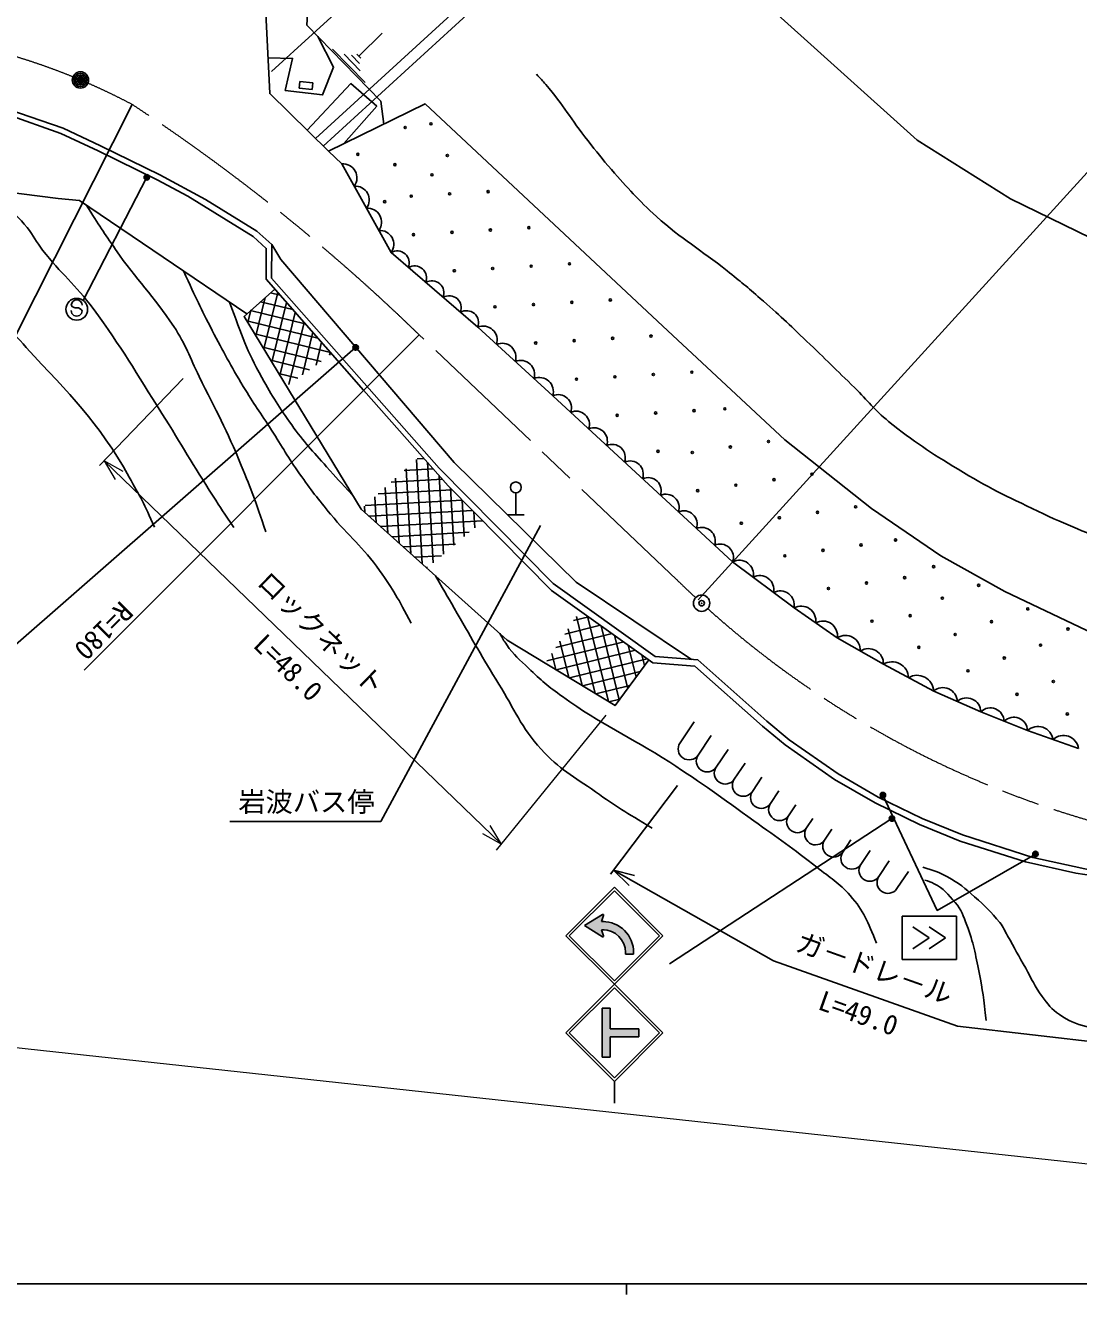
# Model space of a CAD drawing. Units: millimetres at full size, sheet at 1:1000; details may follow other scales. Extents: x 40000 to 680000, y 20000 to 380000.
# Drawn here: x 212792 to 309521, y 204000 to 320542 of the extents above; entities that cross this region are included whole.
import ezdxf
from ezdxf.enums import TextEntityAlignment as Align

# ---------------------------------------------------------------- set-up
doc = ezdxf.new("R2010")
doc.units = ezdxf.units.MM
doc.header["$LTSCALE"] = 1000
doc.header["$PDMODE"] = 32
doc.header["$PDSIZE"] = 500
doc.linetypes.add('CHAIN', pattern=[18.5, 12, -1.5, 3.5, -1.5])
for name, color, linetype, lineweight in [('M-BGD', 7, 'Continuous', 25), ('M-BMK', 2, 'CHAIN', 13), ('M-BMK-SRVR', 3, 'Continuous', 25), ('M-STR-HTXT', 7, 'Continuous', 13), ('M-STR-STRC', 7, 'Continuous', 25), ('M-TTL-BAND', 7, 'Continuous', 25)]:
    doc.layers.add(name, color=color, linetype=linetype, lineweight=lineweight)
doc.styles.add('@ＭＳ ゴシック', font='')
doc.styles.add('ＭＳ ゴシック', font='')
doc.styles.get('@ＭＳ ゴシック').set_extended_font_data('@MS Gothic')
doc.styles.get('ＭＳ ゴシック').set_extended_font_data('MS Gothic')

msp = doc.modelspace()

# ---------------------------------------------------------------- hatches: boundary and pattern name
at = {"layer": 'M-BGD'}
h = msp.add_hatch(dxfattribs=at)
h.set_pattern_fill('USER', color=256, style=0, pattern_type=2)
h.set_pattern_definition([(166.23649, (373262925, -178613053), (-237.91494, -971.28599), []), (256.23649, (373262925, -178613053), (971.28599, -237.91494), [])])
h.paths.add_polyline_path([(236773, 287401), (232877, 293825), (235691, 296323), (240923, 290392)])
h = msp.add_hatch(dxfattribs=at)
h.set_pattern_fill('USER', color=256, style=0, pattern_type=2)
h.set_pattern_definition([(183.18135, (373278393, -178628147), (55.49658, -998.45888), []), (273.18135, (373278393, -178628147), (998.45888, 55.49658), [])])
h.paths.add_polyline_path([(249657, 270710), (243620, 276112), (249138, 281079), (251620, 278265), (254805, 275041)])
h = msp.add_hatch(dxfattribs=at)
h.set_pattern_fill('USER', color=256, style=0, pattern_type=2)
h.set_pattern_definition([(193.76444, (373292250, -178639838), (237.93068, -971.28214), []), (283.76444, (373292250, -178639838), (971.28214, 237.93068), [])])
h.paths.add_polyline_path([(266952, 258089), (260539, 261978), (263744, 266783), (270047, 262288)])
at = {"layer": 'M-STR-STRC'}
for points in [[(265807, 238254), (265717, 238254), (265898, 238807, 0.69923), (265787, 238894), (264145, 237879), (265787, 236864, 0.69923), (265898, 236951), (265717, 237504), (265807, 237504, -0.41421), (267905, 235405), (267905, 235246), (268655, 235246), (268655, 235405, 0.41421)], [(265759, 230287), (266509, 230287), (266509, 228413), (269132, 228413), (269132, 227663), (266509, 227663), (266509, 225790), (265759, 225790)]]:
    msp.add_hatch(color=256, dxfattribs=at).paths.add_polyline_path(points)

# ---------------------------------------------------------------- linework, layer by layer
at = {"layer": 'M-BGD'}
for p, q in [((243415, 317723), (245559, 319813)), ((243990, 315296), (241004, 318358)), ((243550, 316360), (242056, 317891)), ((243482, 317042), (242736, 317807)), ((243602, 317532), (243229, 317914)), ((274569, 267791), (318358, 315881)), ((237925, 314791), (237989, 315394)), ((239139, 314663), (237925, 314791)), ((239203, 315265), (237989, 315394)), ((239139, 314663), (239203, 315265)), ((203737, 275949), (222602, 313277)), ((218181, 261340), (248962, 292125)), ((257836, 277615), (257836, 275615)), ((257086, 275615), (258586, 275615)), ((272915, 254662), (274212, 256593)), ((274575, 253546), (275769, 255324)), ((276235, 252431), (277326, 254056)), ((277895, 251315), (278883, 252787)), ((279555, 250200), (280441, 251518)), ((281215, 249084), (281998, 250249)), ((282875, 247969), (283555, 248981)), ((284535, 246854), (285112, 247712)), ((286195, 245738), (286857, 246723)), ((287855, 244623), (288615, 245754)), ((289515, 243507), (290374, 244785)), ((291175, 242392), (292132, 243816)), ((292835, 241277), (293891, 242848))]:
    msp.add_line(p, q, dxfattribs=at)
for points in [[(245712, 311478), (245433, 313592), (238642, 320556), (239049, 327046), (238588, 328534), (237456, 329414), (236157, 329687), (235807, 345150)], [(240619, 309004), (235242, 314285), (234836, 322285)], [(239654, 319519), (241096, 316719), (240085, 314150), (236660, 314563), (237331, 317513), (235076, 317551)], [(242027, 309688), (245059, 313122), (242682, 315202), (238682, 310906)], [(316694, 241586), (309276, 242704), (304638, 243735), (298639, 245648), (294893, 247177), (290832, 249154), (287106, 251301), (282560, 254477), (280493, 256195), (274287, 261695), (270432, 262013), (261106, 268665), (251620, 278265), (243860, 287062), (234892, 297229), (234915, 300059), (233700, 301170), (227722, 304859), (224900, 306359), (219476, 309034), (216060, 310628), (211050, 312376)], [(310792, 242930), (305323, 244146), (298843, 246213), (295138, 247725), (291113, 249684), (287429, 251808), (282924, 254955), (280884, 256651), (274535, 262276), (270646, 262597), (261258, 269293), (250779, 279899), (235393, 297341), (235417, 300413), (234063, 301651), (229348, 304560), (225128, 306804), (219692, 309485), (216248, 311092), (211195, 312855)], [(386578, 262425), (381406, 261426), (377017, 260687), (367025, 259440), (358755, 258773), (347683, 258306), (339686, 258519), (334166, 258999), (326856, 260022), (320080, 261654), (315854, 262727), (310213, 265020), (302755, 268555), (296852, 271849), (290504, 276177), (282548, 282499), (271809, 292482), (249515, 313326), (240619, 309004)], [(309521, 254144), (304826, 255794), (300536, 257519), (296209, 259408), (291587, 261879), (287360, 264304), (283384, 267052), (277746, 271279), (274416, 274332), (261219, 286533), (254335, 292824), (246379, 299680), (241864, 307820), (240619, 309004)], [(233133, 294053), (217775, 304471), (215804, 304634), (198931, 306801), (186702, 306225), (172661, 300017), (156955, 289355), (138712, 284401)], [(273976, 262322), (263379, 269432), (252173, 280412), (236263, 299058), (235417, 300413)], [(270047, 262288), (266952, 258089), (257054, 264092), (243620, 276112), (232877, 293825), (235691, 296323)], [(260093, 274627), (245434, 247428), (231572, 247428)]]:
    msp.add_lwpolyline(points, dxfattribs=at)
for centre, radius in [((247667, 311166), 100), ((250046, 311498), 100), ((243320, 308695), 100), ((246729, 307757), 100), ((251546, 308598), 100), ((250138, 306819), 100), ((255287, 305281), 100), ((255287, 305281), 100), ((245791, 304348), 100), ((248229, 304857), 100), ((251758, 305069), 100), ((255499, 301752), 100), ((255499, 301752), 100), ((259028, 301964), 100), ((259028, 301964), 100), ((248441, 301328), 100), ((251970, 301540), 100), ((251970, 301540), 100), ((259240, 298435), 100), ((259240, 298435), 100), ((262769, 298647), 100), ((252182, 298011), 100), ((252182, 298011), 100), ((255711, 298223), 100), ((255711, 298223), 100), ((259452, 294906), 100), ((262981, 295117), 100), ((266510, 295329), 100), ((255923, 294694), 100), ((255923, 294694), 100), ((259664, 291376), 100), ((263193, 291588), 100), ((266722, 291800), 100), ((270252, 292012), 100), ((263405, 288059), 100), ((266934, 288271), 100), ((270464, 288483), 100), ((273993, 288695), 100), ((267146, 284742), 100), ((270675, 284954), 100), ((274205, 285166), 100), ((277035, 285328), 100), ((277035, 285328), 100), ((281037, 282330), 100), ((281037, 282330), 100), ((270887, 281425), 100), ((274037, 281326), 100), ((274037, 281326), 100), ((277537, 281828), 100), ((277537, 281828), 100), ((257836, 278115), 500), ((281539, 278830), 100), ((281539, 278830), 100), ((285038, 279332), 100), ((274539, 277826), 100), ((274539, 277826), 100), ((278039, 278328), 100), ((278039, 278328), 100), ((289040, 276334), 100), ((282041, 275331), 100), ((285540, 275832), 100), ((278541, 274829), 100), ((278541, 274829), 100), ((289542, 272835), 100), ((292709, 273293), 100), ((282543, 271831), 100), ((286042, 272333), 100), ((296204, 270847), 100), ((290044, 269335), 100), ((293544, 269837), 100), ((300340, 269122), 100), ((300340, 269122), 100), ((286544, 268833), 100), ((297006, 267946), 100), ((304850, 266963), 100), ((304850, 266963), 100), ((290546, 265835), 100), ((294046, 266337), 100), ((301516, 265787), 100), ((301516, 265787), 100), ((298181, 264612), 100), ((298181, 264612), 100), ((308538, 265112), 100), ((294847, 263436), 100), ((306026, 263628), 100), ((306026, 263628), 100), ((302691, 262453), 100), ((302691, 262453), 100), ((299357, 261277), 100), ((299357, 261277), 100), ((307201, 260294), 100), ((303867, 259119), 100), ((303867, 259119), 100), ((308484, 257315), 100)]:
    msp.add_circle(centre, radius, dxfattribs=at)
for centre, radius, start, end in [((241967, 306547), 1278, 323.40739, 94.62053), ((243095, 304512), 1278, 323.40739, 94.62053), ((244224, 302476), 1278, 323.40739, 94.62053), ((245353, 300441), 1278, 323.40739, 94.62053), ((246939, 298721), 1110, 338.18878, 120.31089), ((248531, 297350), 1110, 338.18878, 120.31089), ((250122, 295979), 1110, 338.18878, 120.31089), ((251713, 294608), 1110, 338.18878, 120.31089), ((253304, 293236), 1110, 338.18878, 120.31089), ((254838, 291646), 1281, 342.0631, 113.0949), ((256559, 290073), 1281, 342.0631, 113.0949), ((258280, 288500), 1281, 342.0631, 113.0949), ((260001, 286928), 1281, 342.0631, 113.0949), ((261728, 285428), 1216, 339.78395, 114.70503), ((263377, 283903), 1216, 339.78395, 114.70503), ((265027, 282378), 1216, 339.78395, 114.70503), ((266676, 280853), 1216, 339.78395, 114.70503), ((268326, 279328), 1216, 339.78395, 114.70503), ((269975, 277803), 1216, 339.78395, 114.70503), ((271625, 276278), 1216, 339.78395, 114.70503), ((273275, 274752), 1216, 339.78395, 114.70503), ((274927, 273219), 1225, 340.31209, 114.66275), ((276592, 271692), 1225, 340.31209, 114.66275), ((278359, 270139), 1294, 348.01352, 118.2655), ((280238, 268730), 1294, 348.01352, 118.2655), ((282117, 267321), 1294, 348.01352, 118.2655), ((284038, 265873), 1348, 351.70084, 119.00435), ((286026, 264499), 1348, 351.70084, 119.00435), ((288111, 263165), 1365, 356.92442, 123.38563), ((290225, 261952), 1365, 356.92442, 123.38563), ((292380, 260583), 1520, 2.29391, 121.44341), ((294691, 259347), 1520, 2.29391, 121.44341), ((297069, 258428), 1304, 1.55574, 131.28712), ((299233, 257484), 1304, 1.55574, 131.28712), ((301416, 256610), 1266, 2.12702, 134.03654), ((303561, 255747), 1266, 2.12702, 134.03654), ((305782, 254761), 1407, 8.47886, 132.80315), ((308129, 253936), 1407, 8.47886, 132.80315), ((273745, 254104), 1000, 146.10262, 326.10262), ((275405, 252988), 1000, 146.10262, 326.10262), ((277065, 251873), 1000, 146.10262, 326.10262), ((278725, 250758), 1000, 146.10262, 326.10262), ((280385, 249642), 1000, 146.10262, 326.10262), ((282045, 248527), 1000, 146.10262, 326.10262), ((283705, 247411), 1000, 146.10262, 326.10262), ((285365, 246296), 1000, 146.10262, 326.10262), ((287025, 245181), 1000, 146.10262, 326.10262), ((288685, 244065), 1000, 146.10262, 326.10262), ((290345, 242950), 1000, 146.10262, 326.10262), ((292005, 241834), 1000, 146.10262, 326.10262)]:
    msp.add_arc(centre, radius, start, end, dxfattribs=at)
for points, knots in [([(530832, 346703), (526867, 344818), (525833, 344344), (522611, 342869), (516908, 340258), (513629, 338983), (507905, 336417), (504308, 334804), (502310, 333861), (498719, 332236), (494868, 330493), (492585, 329780), (488844, 327813), (486818, 326748), (485754, 326024), (483783, 324861), (480267, 322785), (478343, 321543), (474797, 319518), (472144, 318003), (470562, 317327), (467900, 315827), (464626, 313981), (462862, 312827), (459595, 310970), (456974, 309479), (455488, 308676), (452843, 307230), (451038, 306243), (449947, 305828), (448210, 304727), (446378, 303565), (445444, 302777), (443689, 301504), (442004, 300281), (441140, 299484), (439408, 298329), (438308, 297596), (437658, 297231), (436474, 296646), (434278, 295562), (432951, 295168), (430707, 294187), (425975, 292118), (423333, 290938), (418643, 288777), (415863, 287497), (414309, 286770), (411558, 285428), (410204, 284767), (409427, 284425), (408124, 283668), (407158, 283107), (406667, 282714), (405719, 282122), (402115, 279872), (400093, 278609), (396368, 276566), (394316, 275442), (393156, 274803), (390968, 273973), (389035, 273241), (387887, 273011), (385874, 272540), (381923, 271615), (379628, 271509), (375620, 270878), (373676, 270573), (372577, 270464), (370635, 270145), (366137, 269406), (363646, 268824), (359140, 268140), (355768, 267628), (353880, 267294), (350480, 267031), (348740, 266896), (347759, 266833), (346015, 266881), (344176, 266932), (343149, 267057), (341321, 267262), (335523, 267911), (332314, 268569), (326554, 269494), (322973, 270069), (320891, 270071), (317404, 271063), (315651, 271561), (314766, 272124), (313083, 272823), (310222, 274010), (308577, 274585), (305785, 275928), (302865, 277332), (301204, 278093), (298444, 279790), (295871, 281374), (294411, 282263), (292071, 284174), (290744, 285258), (290180, 286063), (288956, 287261), (287240, 288942), (286288, 289895), (284544, 291546), (282900, 293103), (281994, 293993), (280284, 295477), (279118, 296488), (278452, 297040), (277242, 297999), (274736, 299986), (273140, 300865), (270753, 302995), (269013, 304548), (268170, 305562), (266618, 307302), (265725, 308303), (265280, 308911), (264443, 309959), (262876, 311922), (262236, 313210), (260588, 315105), (260254, 315489), (260146, 315627), (259722, 316077)], [0, 0, 0, 0, 1, 1, 1, 2, 2, 2, 3, 3, 3, 4, 4, 4, 5, 5, 5, 6, 6, 6, 7, 7, 7, 8, 8, 8, 9, 9, 9, 10, 10, 10, 11, 11, 11, 12, 12, 12, 13, 13, 13, 14, 14, 14, 15, 15, 15, 16, 16, 16, 17, 17, 17, 18, 18, 18, 19, 19, 19, 20, 20, 20, 21, 21, 21, 22, 22, 22, 23, 23, 23, 24, 24, 24, 25, 25, 25, 26, 26, 26, 27, 27, 27, 28, 28, 28, 29, 29, 29, 30, 30, 30, 31, 31, 31, 32, 32, 32, 33, 33, 33, 34, 34, 34, 35, 35, 35, 36, 36, 36, 37, 37, 37, 38, 38, 38, 39, 39, 39, 40, 40, 40, 41, 41, 41, 42, 42, 42, 42]), ([(224647, 274462), (223724, 276635), (223308, 277305), (222329, 279063), (219440, 284252), (216877, 286583), (212878, 290974), (211266, 292744), (210287, 293666), (208577, 295341), (206660, 297218), (205807, 298539), (203624, 300098), (201969, 301280), (200889, 301715), (199053, 302590), (196887, 303624), (195722, 304355), (193432, 305076), (192564, 305349), (192063, 305459), (191169, 305627), (189006, 306035), (188098, 305855), (185535, 305709)], [0, 0, 0, 0, 1, 1, 1, 2, 2, 2, 3, 3, 3, 4, 4, 4, 5, 5, 5, 6, 6, 6, 7, 7, 7, 8, 8, 8, 8]), ([(231942, 274423), (231004, 275818), (230767, 276188), (230027, 277327), (228126, 280250), (227197, 281972), (225325, 284914), (222912, 288707), (221686, 290923), (219012, 294538), (217365, 296764), (216077, 297716), (214377, 299903), (213770, 300683), (213561, 301216), (212943, 301988), (211546, 303734), (210615, 304161), (208480, 305575)], [0, 0, 0, 0, 1, 1, 1, 2, 2, 2, 3, 3, 3, 4, 4, 4, 5, 5, 5, 6, 6, 6, 6]), ([(234883, 274048), (233891, 276965), (233581, 277787), (232622, 280135), (231286, 283401), (230316, 285136), (228751, 288299), (227861, 290098), (227535, 291208), (226426, 292881), (224508, 295775), (223040, 297116), (221071, 299975), (219983, 301556), (219617, 302089), (218360, 304074)], [0, 0, 0, 0, 1, 1, 1, 2, 2, 2, 3, 3, 3, 4, 4, 4, 5, 5, 5, 5]), ([(248229, 265648), (247011, 267957), (246592, 268686), (245320, 270489), (243776, 272677), (242523, 273595), (240822, 275663), (239664, 277071), (239028, 277872), (237973, 279357), (236892, 280879), (236410, 281814), (235401, 283383), (234392, 284953), (233763, 285793), (232803, 287394), (231621, 289363), (231006, 290496), (229948, 292535), (228857, 294637), (228527, 295360), (227316, 297999)], [0, 0, 0, 0, 1, 1, 1, 2, 2, 2, 3, 3, 3, 4, 4, 4, 5, 5, 5, 6, 6, 6, 7, 7, 7, 7]), ([(242832, 277411), (241675, 278644), (241371, 278979), (240461, 280009), (239166, 281475), (238376, 282252), (237249, 283851), (236091, 285493), (235486, 286448), (234513, 288206), (233085, 290785), (232757, 291851), (231532, 295139)], [0, 0, 0, 0, 1, 1, 1, 2, 2, 2, 3, 3, 3, 4, 4, 4, 4]), ([(270353, 246841), (267844, 248344), (267122, 248780), (265152, 250172), (263131, 251601), (261822, 252241), (260158, 254074), (258284, 256138), (257747, 257695), (256273, 260062), (254718, 262561), (253924, 264009), (252446, 266555), (251670, 267893), (251425, 268315), (250468, 269984)], [0, 0, 0, 0, 1, 1, 1, 2, 2, 2, 3, 3, 3, 4, 4, 4, 5, 5, 5, 5]), ([(290968, 236265), (290126, 238295), (289827, 239173), (288539, 240645), (287505, 241826), (286704, 242269), (285474, 243244), (283272, 244988), (281966, 245872), (279687, 247515), (276709, 249662), (275049, 250883), (271966, 252877), (268174, 255328), (265767, 256269), (262107, 258912), (260830, 259834), (260129, 260387), (259016, 261501), (258197, 262320), (257641, 262709), (256994, 263669), (256729, 264063), (256621, 264215), (256365, 264709)], [0, 0, 0, 0, 1, 1, 1, 2, 2, 2, 3, 3, 3, 4, 4, 4, 5, 5, 5, 6, 6, 6, 7, 7, 7, 8, 8, 8, 8]), ([(340125, 239682), (338847, 239313), (338453, 239215), (337432, 238783), (336643, 238450), (336230, 238200), (335459, 237827), (332833, 236559), (331353, 235865), (328728, 234594), (326795, 233657), (325752, 233046), (323783, 232185), (322209, 231497), (321290, 231199), (319691, 230571), (317951, 229887), (317047, 229279), (315231, 228828), (314119, 228552), (313468, 228465), (312322, 228445), (311502, 228430), (311028, 228436), (310228, 228621), (309202, 228857), (308644, 229138), (307764, 229718), (307010, 230215), (306710, 230667), (306166, 231387), (305464, 232317), (305243, 232953), (304663, 233963), (304000, 235121), (303661, 235789), (302994, 236945), (302718, 237422), (302625, 237733), (302278, 238161), (301465, 239164), (300947, 239684), (299965, 240522), (299048, 241305), (298554, 241803), (297484, 242359), (296641, 242797), (296269, 242931), (295218, 243241)], [0, 0, 0, 0, 1, 1, 1, 2, 2, 2, 3, 3, 3, 4, 4, 4, 5, 5, 5, 6, 6, 6, 7, 7, 7, 8, 8, 8, 9, 9, 9, 10, 10, 10, 11, 11, 11, 12, 12, 12, 13, 13, 13, 14, 14, 14, 15, 15, 15, 16, 16, 16, 16]), ([(301023, 229169), (300792, 231253), (300723, 231867), (300379, 233570), (300032, 235289), (299883, 236280), (299252, 237917), (298922, 238774), (298793, 239326), (298179, 240009), (297504, 240761), (297162, 241300), (296247, 241727), (295922, 241878), (295778, 241952), (295388, 242049)], [0, 0, 0, 0, 1, 1, 1, 2, 2, 2, 3, 3, 3, 4, 4, 4, 5, 5, 5, 5])]:
    msp.add_open_spline(points, degree=3, knots=knots, dxfattribs=at)
at = {"layer": 'M-BMK'}
msp.add_line((272587, 269673), (248962, 292125), dxfattribs=at)
for centre, radius, start, end in [((194570, 260227), 60000, 62.14785, 91.39737), ((123629, 162929), 180000, 45.86928, 56.64312), ((335550, 333982), 90000, 225.60561, 227.15402), ((335550, 333982), 90000, 228.10896, 282.42848)]:
    msp.add_arc(centre, radius, start, end, dxfattribs=at)
at = {"layer": 'M-BMK-SRVR'}
for centre, radius in [((217850, 315527), 750), ((217850, 315527), 600), ((217850, 315527), 450), ((217850, 315527), 300), ((217850, 315527), 150), ((217850, 315527), 20), ((274900, 267487), 750)]:
    msp.add_circle(centre, radius, dxfattribs=at)
for p in [(217850, 315527), (274900, 267487)]:
    msp.add_point(p, dxfattribs=at)
at = {"layer": 'M-STR-HTXT'}
for p, q in [((219602, 280132), (227288, 288114)), ((256511, 245364), (220013, 280559)), ((221763, 279591), (220013, 280559)), ((220013, 280559), (221045, 278846)), ((256061, 244810), (266120, 257219)), ((256511, 245364), (255480, 247078)), ((254761, 246333), (256511, 245364)), ((143930, 234043), (326705, 214248))]:
    msp.add_line(p, q, dxfattribs=at)
at = {"layer": 'M-STR-STRC'}
for p, q in [((262445, 341015), (235405, 316299)), ((239435, 310167), (267223, 335558)), ((267893, 334826), (240149, 309465)), ((267505, 334471), (294700, 309991)), ((223940, 306594), (218087, 295286)), ((217010, 294850), (217116, 294714)), ((217116, 294714), (217361, 294602)), ((217361, 294602), (217662, 294600)), ((217662, 294600), (217907, 294461)), ((217907, 294461), (218006, 294343)), ((243125, 290966), (209148, 261271)), ((266525, 242610), (272695, 250751)), ((292376, 247710), (271940, 234373)), ((266804, 242978), (281489, 234662)), ((268740, 242477), (266804, 242978)), ((266804, 242978), (268230, 241576)), ((262429, 236948), (266884, 241403)), ((266884, 241403), (271338, 236948)), ((262747, 236948), (266884, 241085)), ((266884, 241085), (271020, 236948)), ((264145, 237879), (265787, 238894)), ((264145, 237879), (265787, 236864)), ((265898, 238807), (265717, 238254)), ((265717, 238254), (265807, 238254)), ((265717, 238254), (265962, 238254)), ((298314, 238760), (293314, 238760)), ((293314, 234760), (293314, 238760)), ((295808, 236760), (294308, 237760)), ((297290, 236760), (295790, 237760)), ((298314, 234760), (298314, 238760)), ((266884, 232493), (262429, 236948)), ((266884, 232811), (262747, 236948)), ((265898, 236951), (265717, 237504)), ((265717, 237504), (265807, 237504)), ((265717, 237504), (265962, 237504)), ((271338, 236948), (266884, 232493)), ((271020, 236948), (266884, 232811)), ((294308, 235760), (295808, 236760)), ((295790, 235760), (297290, 236760)), ((267905, 235405), (267905, 235246)), ((267905, 235246), (268655, 235246)), ((268655, 235405), (268655, 235246)), ((298400, 228638), (281489, 234662)), ((293314, 234760), (298314, 234760)), ((266884, 232493), (262429, 228038)), ((266884, 232175), (262747, 228038)), ((271338, 228038), (266884, 232493)), ((271020, 228038), (266884, 232175)), ((265759, 230287), (265759, 225790)), ((265759, 230287), (266509, 230287)), ((266509, 230287), (266509, 228413)), ((298400, 228638), (323413, 225770)), ((262429, 228038), (266884, 223583)), ((262747, 228038), (266884, 223901)), ((266509, 228413), (269132, 228413)), ((266509, 227663), (266509, 225790)), ((266509, 227663), (269132, 227663)), ((266884, 223583), (271338, 228038)), ((266884, 223901), (271020, 228038)), ((269132, 228413), (269132, 227663)), ((265759, 225790), (266509, 225790)), ((266884, 223583), (266884, 221583))]:
    msp.add_line(p, q, dxfattribs=at)
for points in [[(384183, 298146), (373742, 295090), (360695, 292916), (348287, 292532), (339989, 293083), (331607, 294437), (322287, 296884), (315831, 299071), (310625, 301049), (303251, 304603), (294700, 309991)], [(305555, 244457), (296541, 239270), (291546, 249859)]]:
    msp.add_lwpolyline(points, dxfattribs=at)
for centre, radius in [((223940, 306594), 250), ((223940, 306594), 200), ((223940, 306594), 150), ((223940, 306594), 100), ((223940, 306594), 50), ((223940, 306594), 20), ((217507, 294472), 1000), ((243125, 290966), 250), ((243125, 290966), 200), ((243125, 290966), 150), ((243125, 290966), 100), ((243125, 290966), 50), ((243125, 290966), 20), ((291546, 249859), 250), ((291546, 249859), 200), ((291546, 249859), 150), ((291546, 249859), 100), ((291546, 249859), 50), ((291546, 249859), 20), ((292376, 247710), 250), ((292376, 247710), 200), ((292376, 247710), 150), ((292376, 247710), 100), ((292376, 247710), 50), ((292376, 247710), 20), ((305555, 244457), 250), ((305555, 244457), 200), ((305555, 244457), 150), ((305555, 244457), 100), ((305555, 244457), 50), ((305555, 244457), 20)]:
    msp.add_circle(centre, radius, dxfattribs=at)
for centre, radius, start, end in [((217510, 294847), 500, 359.55488, 179.55488), ((217506, 294347), 500, 179.55488, 359.55488), ((265827, 238830), 75, 341.86349, 121.71277), ((265807, 235405), 2848, 0, 90), ((265827, 236928), 75, 238.28723, 18.13651), ((265807, 235405), 2099, 0, 90)]:
    msp.add_arc(centre, radius, start, end, dxfattribs=at)
for p in [(223940, 306594), (243125, 290966), (291546, 249859), (292376, 247710), (305555, 244457)]:
    msp.add_point(p, dxfattribs=at)
at = {"layer": 'M-TTL-BAND'}
for p, q in [((40000, 205000), (579000, 205000)), ((268000, 205000), (268000, 204000))]:
    msp.add_line(p, q, dxfattribs=at)

# ---------------------------------------------------------------- texts
at = {"layer": 'M-BGD', "style": 'ＭＳ ゴシック'}
msp.add_text('R=180', height=1833, rotation=224.928, dxfattribs=at).set_placement((221153, 268177), align=Align.BOTTOM_LEFT)
msp.add_text('岩波バス停', height=1833, dxfattribs=at).set_placement((232352, 247788), align=Align.BOTTOM_LEFT)
at = {"layer": 'M-STR-HTXT', "style": 'ＭＳ ゴシック'}
msp.add_text('ロックネット', height=1833, rotation=316.041, dxfattribs=at).set_placement((238956, 263682), align=Align.BOTTOM_CENTER)
at = {"layer": 'M-STR-HTXT', "style": '@ＭＳ ゴシック'}
msp.add_text('L=48.0', height=1833, rotation=316.041, dxfattribs=at).set_placement((237568, 262242), align=Align.TOP_CENTER)
at = {"layer": 'M-STR-STRC', "style": 'ＭＳ ゴシック'}
msp.add_text('ガ－ドレ－ル', height=1833, rotation=340.394, dxfattribs=at).set_placement((290280, 232592), align=Align.BOTTOM_CENTER)
at = {"layer": 'M-STR-STRC', "style": '@ＭＳ ゴシック'}
msp.add_text('L=49.0', height=1833, rotation=340.394, dxfattribs=at).set_placement((289609, 230708), align=Align.TOP_CENTER)

doc.saveas('drawing.dxf')
